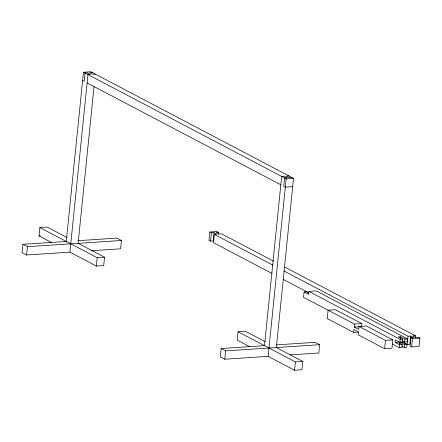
<?xml version="1.0" encoding="UTF-8"?>
<svg xmlns="http://www.w3.org/2000/svg" width="442" height="442" viewBox="0 0 442 442"><rect width="100%" height="100%" fill="white"/><g stroke="black" fill="none" stroke-linecap="round" stroke-linejoin="round"><path stroke-width="0.66" d="M66.272 241.454L22.945 244.31L22.1 252.636L26.592 254.995L69.919 252.144L96.345 266.04L103.71 265.554L104.555 257.227L78.129 243.332M26.592 254.995L27.437 246.669L22.945 244.31M51.609 242.52L38.995 235.884L39.841 227.558L47.206 227.077L67.029 237.498M66.189 242.244L83.461 72.228L90.825 71.748L293.532 178.325L276.333 347.655M69.919 252.144L87.952 74.593L90.549 74.422L87.643 72.891L85.046 73.063L84.201 81.389L82.615 80.555M78.118 243.431L94.063 86.45M96.345 266.04L97.19 257.714L39.841 227.558M77.759 240.702L116.959 238.116L121.451 240.481L120.605 248.807L91.035 250.752M209.823 232.006L208.978 240.332L210.563 241.166L213.166 240.995L214.011 232.669L211.409 232.84L209.823 232.006L217.188 231.52L218.773 232.354L218.58 234.277M210.563 241.166L211.409 232.84M214.011 232.669L216.917 234.199L214.32 234.37L213.475 242.697L272.139 273.537M264.487 345.672L221.16 348.523L220.315 356.849L224.812 359.213L268.134 356.357L294.565 370.252L301.93 369.772L302.776 361.446L276.344 347.55M224.812 359.213L225.658 350.882L221.16 348.523M265.244 341.71L245.42 331.29L238.056 331.776L237.21 340.102L249.824 346.732M264.476 345.771L281.676 176.446L284.278 176.275L287.184 177.8L284.582 177.971L283.736 186.297L285.322 187.132L292.687 186.651M268.134 356.357L286.167 178.806L83.461 72.228M294.565 370.252L295.411 361.926L238.056 331.776M308.93 292.974L306.682 291.792L304.085 291.963L303.538 297.35L328.555 310.505M402.408 340.837L404.657 342.02L407.253 341.848L407.552 338.909L316.24 290.902L308.875 291.388L308.577 294.328L304.085 291.963M276.664 344.87L315.174 342.335L319.671 344.694L318.826 353.02L289.941 354.926M361.6 326.561L361.899 323.621L335.472 309.726L328.108 310.212L327.262 318.538L353.688 332.434L358.379 332.124M353.688 332.434L353.987 329.494L358.479 331.859L358.18 334.798L384.612 348.694L391.977 348.208L392.822 339.881L366.396 325.986L359.026 326.472L358.727 329.412L354.235 327.047L354.534 324.108L328.108 310.212M384.612 348.694L385.457 340.368L359.026 326.472M392.021 343.87L399.341 347.721L401.944 347.55L402.242 344.611L399.64 344.782L395.148 342.423L395.397 339.97L399.888 342.335L402.491 342.163L402.789 339.224L398.292 336.865L400.458 336.721L404.955 339.08L407.552 338.909M399.341 347.721L399.64 344.782M399.734 343.87L400.187 339.395L308.875 291.388M400.281 338.484L400.458 336.721M404.11 347.406L404.408 344.467L399.911 342.108L402.513 341.937L407.005 344.301L406.706 347.235L404.11 347.406L401.861 346.23M404.657 342.02L404.955 339.08M408.043 336.218L410.64 336.047L409.795 344.379L407.198 344.55L408.043 336.218L283.985 270.996M410.64 336.047L413.546 337.577L410.949 337.749L410.104 346.075L411.69 346.909L419.055 346.423L419.9 338.097L418.314 337.263L415.712 337.434L412.806 335.909L415.408 335.738L415.209 337.655M411.69 346.909L412.535 338.583L410.949 337.749M92.411 72.582L89.809 72.753L92.721 74.278L95.317 74.107M289.04 175.96L286.444 176.131L289.35 177.662L291.947 177.491M286.167 178.806L293.532 178.325M38.995 235.884L40.332 235.801M218.773 232.354L216.177 232.525L219.083 234.056L221.685 233.884L273.626 261.194M27.437 246.669L121.451 240.481M97.19 257.714L104.555 257.227M354.534 324.108L361.899 323.621M354.235 327.047L360.263 326.649M225.658 350.882L319.671 344.694M385.457 340.368L392.822 339.881M400.187 339.395L402.789 339.224M412.535 338.583L419.9 338.097M395.148 342.423L397.745 342.252L402.242 344.611M404.408 344.467L407.005 344.301M295.411 361.926L302.776 361.446M87.107 82.919L280.83 184.773M284.626 266.979L415.408 335.738M214.32 234.37L272.985 265.211M283.14 279.322L308.809 292.819M402.308 341.975L407.198 344.55"/></g></svg>
